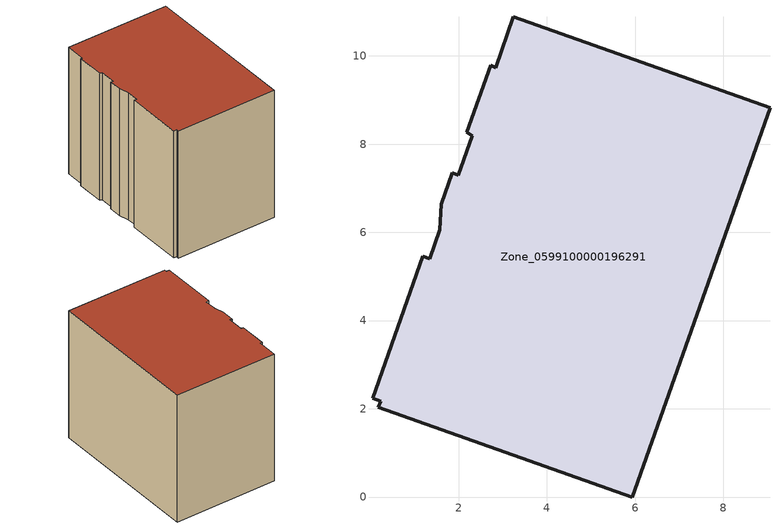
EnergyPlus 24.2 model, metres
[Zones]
Zone_0599100000196291
 floor ground (C_G): 1.19,5.46 1.35,5.4 1.57,6.06 1.61,6.63 1.86,7.35 2,7.3 2.31,8.19 2.19,8.27 2.73,9.79 2.84,9.74 3.24,10.88 9.06,8.82 5.94,0 0.18,2.04 0.23,2.18 0.05,2.24 z0.64
 wall outside (C_F): 0.18,2.04 5.94,0 9.06,8.82 3.24,10.88 2.84,9.74 2.73,9.79 2.19,8.27 2.31,8.19 2,7.3 1.86,7.35 1.61,6.63 1.57,6.06 1.35,5.4 1.19,5.46 0.05,2.24 0.23,2.18 0.18,2.04 z0.64:8.58
 roof outside (C_R): 1.35,5.4 1.19,5.46 0.05,2.24 0.23,2.18 0.18,2.04 5.94,0 9.06,8.82 3.24,10.88 2.84,9.74 2.73,9.79 2.19,8.27 2.31,8.19 2,7.3 1.86,7.35 1.61,6.63 1.57,6.06 z8.58
[BUILDING]
Pand.0599100000196291: North Axis=0; Terrain=City; Loads Convergence Tolerance Value=0.04; Temperature Convergence Tolerance Value=0.4; Solar Distribution=FullExterior; Maximum Number of Warmup Days=25; Minimum Number of Warmup Days=1
[Site:Location]
Rotterdam.The.Hague.AP_ZH_NLD Design_Conditions: Latitude=51.96; Longitude=4.45; Time Zone=1; Elevation=-4.5
[SITE:GROUNDTEMPERATURE:BUILDINGSURFACE]
18, 18, 18, 18, 18, 18, 18, 18, 18, 18, 18, 18
[MATERIAL] Thermal Absorptance=0.9; Solar Absorptance=0.7; Visible Absorptance=0.7
Name | Roughness | Thickness | Conductivity | Density | Specific Heat
G.TC.1965-1974 | MediumSmooth | 0.15 | 0.882353 | 540 | 1210
F.TC.1965-1974 | Rough | 0.3 | 0.697674 | 1920 | 840
R.TC.1965-1974 | MediumRough | 0.2 | 0.232558 | 1500 | 1000
[CONSTRUCTION]
C_G: G.TC.1965-1974
C_F: F.TC.1965-1974
C_R: R.TC.1965-1974
[ZONE]
Zone_0599100000196291: Type=1; Multiplier=1; Ceiling Height=Autocalculate; Volume=Autocalculate; Floor Area=autocalculate; Part of Total Floor Area=Yes
[ZONEINFILTRATION:DESIGNFLOWRATE]
Infil_Zone_0599100000196291: Zone or ZoneList or Space or SpaceList=Zone_0599100000196291; Schedule=AlwaysOn; Design Flow Rate Calculation Method=Flow/Area; Flow Rate per Floor Area=0.003; Constant Term Coefficient=1; Temperature Term Coefficient=0; Velocity Term Coefficient=0; Velocity Squared Term Coefficient=0
[HVACTEMPLATE:ZONE:IDEALLOADSAIRSYSTEM]
Zone_0599100000196291: Maximum Heating Supply Air Temperature=50; Minimum Cooling Supply Air Temperature=13; Maximum Heating Supply Air Humidity Ratio=0.0156; Minimum Cooling Supply Air Humidity Ratio=0.0077; Heating Limit=NoLimit; Cooling Limit=NoLimit; Dehumidification Control Type=ConstantSensibleHeatRatio; Cooling Sensible Heat Ratio=0.7; Dehumidification Setpoint=60; Humidification Control Type=None; Humidification Setpoint=30; Outdoor Air Method=None; Outdoor Air Flow Rate per Person=0.00944; Outdoor Air Flow Rate per Zone Floor Area=0; Outdoor Air Flow Rate per Zone=0; Demand Controlled Ventilation Type=None; Outdoor Air Economizer Type=NoEconomizer; Heat Recovery Type=None; Sensible Heat Recovery Effectiveness=0.7; Latent Heat Recovery Effectiveness=0.65
[ZONECONTROL:THERMOSTAT]
ThermostatControl_Zone_0599100000196291: Zone or ZoneList=Zone_0599100000196291; Control Type Schedule=DualSetpointControlType; Control 1=Thermostat_Zone_0599100000196291; Temperature Difference Between Cutout And Setpoint=0
[THERMOSTATSETPOINT:DUALSETPOINT]
Thermostat_Zone_0599100000196291: Heating Setpoint Temperature Schedule=HeatingSetpoint_Zone_0599100000196291; Cooling Setpoint Temperature Schedule=CoolingSetpoint_Zone_0599100000196291
[SCHEDULE:COMPACT]
HeatingSetpoint_Zone_0599100000196291: Through: 12/31, For: AllDays, Until: 24:00, 21
CoolingSetpoint_Zone_0599100000196291: Through: 12/31, For: AllDays, Until: 24:00, 24
DualSetpointControlType: Through: 12/31, For: AllDays, Until: 24:00, 4
AlwaysOn: Through: 12/31, For: AllDays, Until: 24:00, 1
